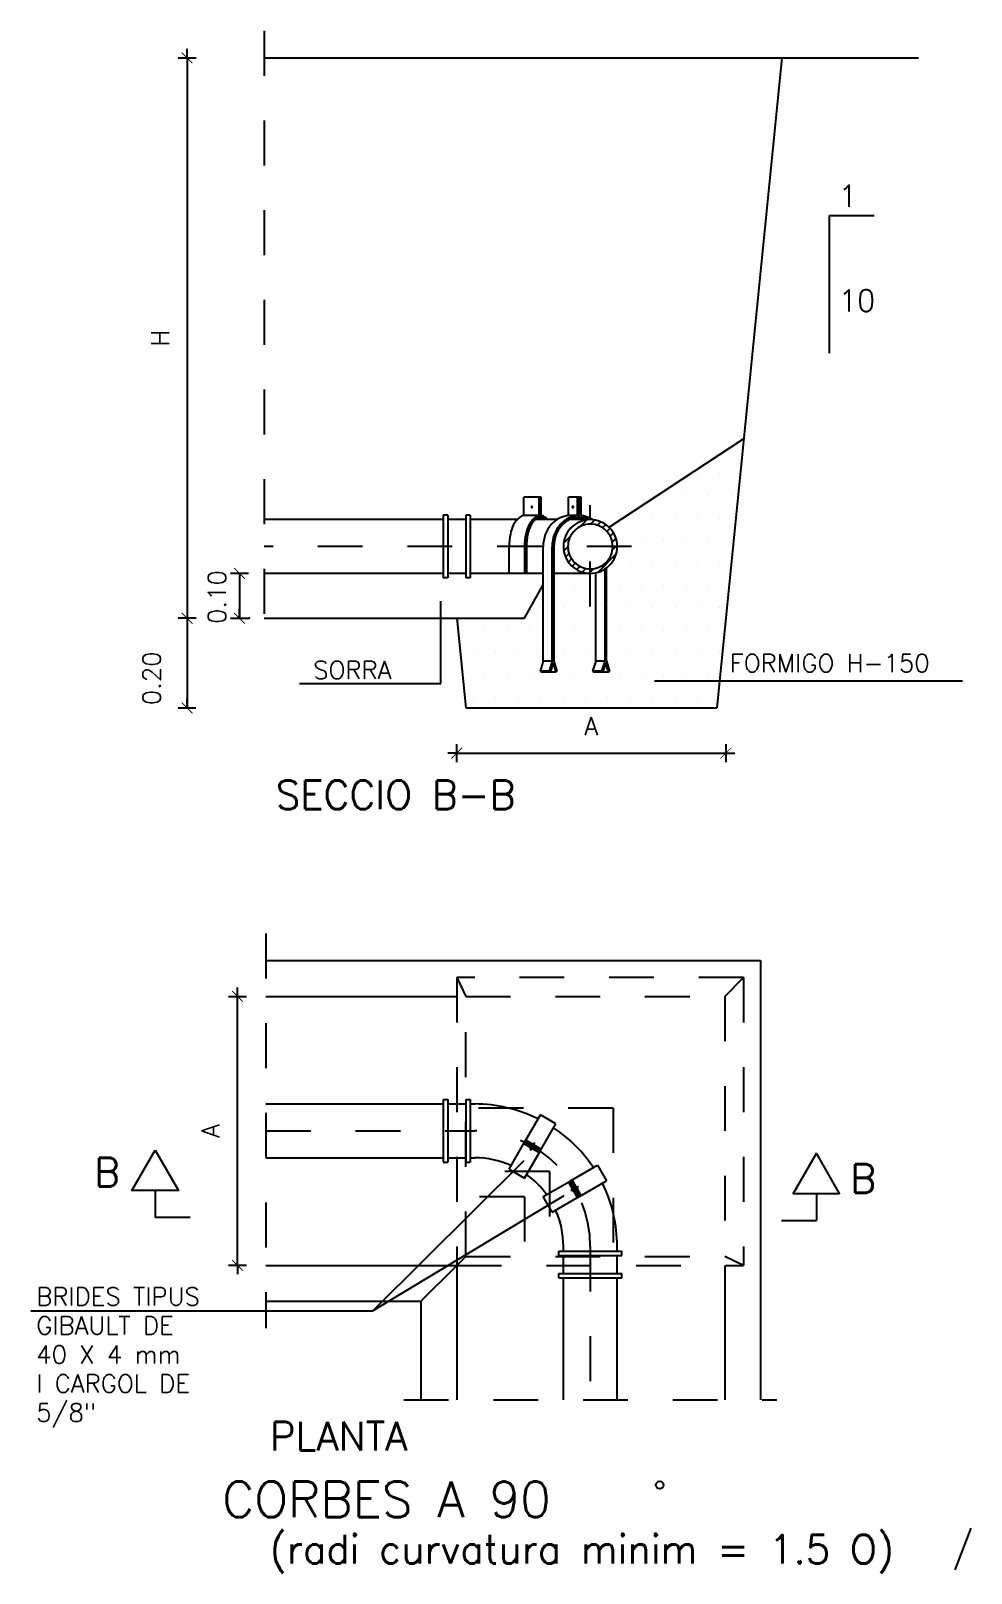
# Model space of a CAD drawing. Extents: x 0 to 2.09, y 0.03 to 3.47.
import ezdxf
from ezdxf.enums import TextEntityAlignment as Align

# ---------------------------------------------------------------- set-up
doc = ezdxf.new("R2010")
doc.units = 0
doc.header["$LTSCALE"] = 0.1
doc.linetypes.add('DASHDOT', pattern=[1, 0.5, -0.25, 0, -0.25])
doc.linetypes.add('HIDDEN', pattern=[0.375, 0.25, -0.125])
doc.layers.get('0').update_dxf_attribs({"linetype": 'CONTINUOUS'})
doc.layers.get('DEFPOINTS').update_dxf_attribs({"color": 6, "linetype": 'CONTINUOUS'})
doc.styles.add('ROMANS', font='ROMANS.SHX')
doc.dimstyles.get("Standard").update_dxf_attribs({"dimtxt": 0.18, "dimasz": 0.18, "dimexe": 0.18, "dimexo": 0.0625, "dimgap": 0.09, "dimtad": 0, "dimtih": 1, "dimtoh": 1, "dimdec": 4, "dimzin": 0, "dimtxsty": 'STANDARD', "dimcen": 0.09, "dimazin": 3, "dimtfac": 1, "dimtdec": 4, "dimtofl": 0, "dimtmove": 0, "dimatfit": 3, "dimtolj": 1, "dimtzin": 0})

# ---------------------------------------------------------------- blocks, each defined once
blk = doc.blocks.new('COTA')
for p, q in [((0, 50), (0, -50)), ((0, 0), (50, 0))]:
    blk.add_line(p, q)
at = {"const_width": 5}
blk.add_lwpolyline([(-30, -30), (30, 30)], dxfattribs=at)
blk = doc.blocks.new('*D5')
at = {"color": 0, "linetype": 'BYBLOCK'}
blk.add_line((-1538.9464, -3005.5799), (-1538.9464, -3004.9807), dxfattribs=at)
at = {"layer": 'DEFPOINTS', "color": 0, "linetype": 'BYBLOCK'}
for p in [(-1538.9464, -3004.9803), (-1538.8829, -3004.9803), (-1538.8829, -3005.5803)]:
    blk.add_point(p, dxfattribs=at)
at = {"color": 0, "linetype": 'BYBLOCK', "xscale": 0.0004, "yscale": 0.0004, "zscale": 0.0004}
for p, rotation in [((-1538.9464, -3004.9803), 90), ((-1538.9464, -3005.5803), 270)]:
    blk.add_blockref('COTA', p, dxfattribs=dict(at, rotation=rotation))
at = {"color": 0, "linetype": 'BYBLOCK', "style": 'ROMANS'}
blk.add_text('A', height=0.04, rotation=90, dxfattribs=at).set_placement((-1538.9864, -3005.2803), align=Align.CENTER)
blk = doc.blocks.new('*D4')
at = {"color": 0, "linetype": 'BYBLOCK'}
blk.add_line((-1538.4567, -3004.4379), (-1537.8572, -3004.4379), dxfattribs=at)
at = {"layer": 'DEFPOINTS', "color": 0, "linetype": 'BYBLOCK'}
for p in [(-1538.4571, -3004.0579), (-1537.8568, -3004.0549), (-1537.8568, -3004.4379)]:
    blk.add_point(p, dxfattribs=at)
at = {"color": 0, "linetype": 'BYBLOCK', "xscale": 0.0004, "yscale": 0.0004, "zscale": 0.0004, "rotation": 180}
blk.add_blockref('COTA', (-1538.4571, -3004.4379), dxfattribs=at)
at = {"color": 0, "linetype": 'BYBLOCK', "xscale": 0.0004, "yscale": 0.0004, "zscale": 0.0004}
blk.add_blockref('COTA', (-1537.8568, -3004.4379), dxfattribs=at)
at = {"color": 0, "linetype": 'BYBLOCK', "style": 'ROMANS'}
blk.add_text('A', height=0.04, dxfattribs=at).set_placement((-1538.157, -3004.3979), align=Align.CENTER)
blk = doc.blocks.new('*D2')
at = {"color": 0, "linetype": 'BYBLOCK'}
blk.add_line((-1539.059, -3002.8874), (-1539.059, -3004.1366), dxfattribs=at)
at = {"layer": 'DEFPOINTS', "color": 0, "linetype": 'BYBLOCK'}
for p in [(-1538.8303, -3002.887), (-1539.059, -3004.137), (-1538.8303, -3004.137)]:
    blk.add_point(p, dxfattribs=at)
at = {"color": 0, "linetype": 'BYBLOCK', "xscale": 0.0004, "yscale": 0.0004, "zscale": 0.0004}
for p, rotation in [((-1539.059, -3002.887), 90), ((-1539.059, -3004.137), 270)]:
    blk.add_blockref('COTA', p, dxfattribs=dict(at, rotation=rotation))
at = {"color": 0, "linetype": 'BYBLOCK', "style": 'ROMANS'}
blk.add_text('H', height=0.04, rotation=90, dxfattribs=at).set_placement((-1539.099, -3003.512), align=Align.CENTER)
blk = doc.blocks.new('*X1')
at = {"color": 0}
for p, q in [((28408, 24828.3), (28445.1, 24865.4)), ((28465.5, 24841.6), (28488.5, 24864.6)), ((28503.4, 24835.3), (28522.8, 24854.7)), ((28315.4, 24735.6), (28352.5, 24772.7)), ((28354.7, 24819.2), (28361.5, 24826)), ((28533.1, 24820.8), (28551.1, 24838.8)), ((28556.9, 24800.4), (28574.6, 24818.1)), ((28575, 24774.3), (28593.4, 24792.7)), ((28316.1, 24692.2), (28339.2, 24715.2)), ((28586.6, 24741.7), (28607.1, 24762.2)), ((28587.9, 24698.8), (28613.9, 24724.8)), ((28326.1, 24658), (28345.5, 24677.4)), ((28341.9, 24629.6), (28359.9, 24647.6)), ((28362.7, 24606.1), (28380.3, 24623.8)), ((28388, 24587.3), (28406.4, 24605.7)), ((28505.8, 24572.5), (28608.3, 24675)), ((28418.6, 24573.7), (28439, 24594.1)), ((28455.9, 24566.8), (28482, 24592.9))]:
    blk.add_line(p, q, dxfattribs=at)

msp = doc.modelspace()

# ---------------------------------------------------------------- linework, layer by layer
at = {"linetype": 'DASHDOT'}
for p, q in [((0.51629, 3.47214), (0.51629, 2.12013)), ((1.24425, 2.18825), (1.24425, 2.41415)), ((1.33629, 2.32195), (0.51629, 2.32195)), ((0.52048, 1.45861), (0.52048, 0.57861)), ((0.52048, 1.01861), (0.98629, 1.01861)), ((0.35103, 0.82562), (0.27311, 0.82562)), ((1.6707, 0.81856), (1.74862, 0.81856)), ((1.24425, 0.76064), (1.24425, 0.41861)), ((0.82809, 0.41861), (1.66042, 0.41861))]:
    msp.add_line(p, q, dxfattribs=at)
for p, q in [((0.51629, 3.41195), (1.67129, 3.41195)), ((1.67129, 3.41195), (1.52629, 1.96195)), ((1.67129, 3.41195), (1.97629, 3.41195)), ((1.77778, 2.75291), (1.77778, 3.06035)), ((1.77778, 3.06035), (1.87778, 3.06035)), ((1.28616, 2.36488), (1.58629, 2.56195)), ((1.13234, 2.43195), (1.0957, 2.43195)), ((1.0957, 2.39081), (1.0957, 2.43195)), ((1.11402, 2.41115), (1.11351, 2.41115)), ((1.11402, 2.40915), (1.11351, 2.40915)), ((1.13034, 2.39081), (1.13034, 2.43195)), ((1.13484, 2.43195), (1.13234, 2.43195)), ((1.13234, 2.38694), (1.13234, 2.43195)), ((1.13284, 2.38694), (1.13284, 2.43195)), ((1.13484, 2.39081), (1.13484, 2.43195)), ((1.1958, 2.3908), (1.1958, 2.43195)), ((1.22359, 2.43195), (1.1958, 2.43195)), ((1.2058, 2.41115), (1.20464, 2.41115)), ((1.2058, 2.40915), (1.20464, 2.40915)), ((1.2158, 2.3908), (1.2158, 2.43195)), ((1.21926, 2.38695), (1.21926, 2.43195)), ((1.22013, 2.38695), (1.22013, 2.43195)), ((1.22359, 2.3908), (1.22359, 2.43195)), ((0.91629, 2.38195), (0.51629, 2.38195)), ((0.91629, 2.39195), (0.91629, 2.25195)), ((0.92629, 2.39195), (0.91629, 2.39195)), ((0.92629, 2.39195), (0.92629, 2.25195)), ((0.96629, 2.38195), (0.92629, 2.38195)), ((0.96629, 2.39195), (0.96629, 2.25195)), ((0.97629, 2.39195), (0.96629, 2.39195)), ((0.97629, 2.39195), (0.97629, 2.25195)), ((1.081, 2.38195), (0.97629, 2.38195)), ((1.13034, 2.39081), (1.0957, 2.39081)), ((1.16986, 2.38195), (1.1213, 2.38195)), ((1.13284, 2.38694), (1.13234, 2.38694)), ((1.2158, 2.3908), (1.1958, 2.3908)), ((1.24425, 2.38195), (1.19802, 2.38195)), ((1.22013, 2.38695), (1.21926, 2.38695)), ((1.06295, 2.26195), (1.06295, 2.32195)), ((1.09759, 2.32195), (1.09759, 2.26195)), ((1.10159, 2.32195), (1.10159, 2.26195)), ((1.13907, 2.06648), (1.13907, 2.32195)), ((1.15907, 2.06648), (1.15907, 2.32195)), ((1.16307, 2.32195), (1.16307, 2.06648)), ((1.27631, 2.27123), (1.27631, 2.06648)), ((1.28031, 2.06648), (1.28031, 2.27399)), ((0.46145, 2.26195), (0.46145, 2.16195)), ((0.91629, 2.26195), (0.51629, 2.26195)), ((0.92629, 2.25195), (0.91629, 2.25195)), ((0.96629, 2.26195), (0.92629, 2.26195)), ((0.97629, 2.25195), (0.96629, 2.25195)), ((1.13907, 2.26195), (0.97629, 2.26195)), ((1.09729, 2.16195), (1.13907, 2.23632)), ((1.24425, 2.26195), (1.16307, 2.26195)), ((1.25631, 2.06648), (1.25631, 2.26317)), ((0.91095, 2.01631), (0.91095, 2.19973)), ((0.34435, 2.16195), (0.34435, 1.96115)), ((0.51629, 2.16195), (1.09729, 2.16195)), ((0.94629, 2.16195), (0.96629, 1.96195)), ((1.13907, 2.06648), (1.13223, 2.04395)), ((1.15907, 2.06648), (1.13907, 2.06648)), ((1.15907, 2.06648), (1.15223, 2.04395)), ((1.16307, 2.06648), (1.16992, 2.04395)), ((1.25631, 2.06648), (1.24947, 2.04395)), ((1.27631, 2.06648), (1.25631, 2.06648)), ((1.27631, 2.06648), (1.26947, 2.04395)), ((1.28031, 2.06648), (1.28716, 2.04395)), ((1.15223, 2.04395), (1.13223, 2.04395)), ((1.13223, 2.04395), (1.135, 2.04195)), ((1.16715, 2.04195), (1.135, 2.04195)), ((1.15223, 2.04395), (1.155, 2.04195)), ((1.16107, 2.06195), (1.155, 2.04195)), ((1.16107, 2.06195), (1.16715, 2.04195)), ((1.16992, 2.04395), (1.16715, 2.04195)), ((1.24947, 2.04395), (1.25224, 2.04195)), ((1.26947, 2.04395), (1.24947, 2.04395)), ((1.28439, 2.04195), (1.25224, 2.04195)), ((1.26947, 2.04395), (1.27224, 2.04195)), ((1.27831, 2.06195), (1.27224, 2.04195)), ((1.27831, 2.06195), (1.28439, 2.04195)), ((1.28716, 2.04395), (1.28439, 2.04195)), ((0.59529, 2.01631), (0.91095, 2.01631)), ((2.07508, 2.02141), (1.38777, 2.02141)), ((0.96629, 1.96195), (1.52629, 1.96195)), ((0.52048, 1.39861), (1.62425, 1.39861)), ((1.62425, 1.39861), (1.62425, 0.41861)), ((0.52048, 1.31861), (0.94629, 1.31861)), ((0.52048, 1.07861), (0.91629, 1.07861)), ((0.91629, 1.08861), (0.91629, 0.94861)), ((0.91629, 1.08861), (0.92629, 1.08861)), ((0.92629, 1.08861), (0.92629, 0.94861)), ((0.92629, 1.07861), (0.96629, 1.07861)), ((0.96629, 1.08861), (0.96629, 0.94861)), ((0.96629, 1.08861), (0.97629, 1.08861)), ((0.97629, 1.08861), (0.97629, 0.94861)), ((0.97629, 1.07861), (0.98629, 1.07861)), ((1.0982, 0.99448), (1.13295, 1.05467)), ((1.13284, 0.97448), (1.16759, 1.03467)), ((1.16759, 1.03467), (1.13295, 1.05467)), ((1.1002, 0.99794), (1.13484, 0.97794)), ((1.06295, 0.93342), (1.0977, 0.99361)), ((1.0957, 0.99015), (1.13034, 0.97015)), ((1.09759, 0.91342), (1.13234, 0.97361)), ((1.0977, 0.99361), (1.13234, 0.97361)), ((1.0982, 0.99448), (1.13284, 0.97448)), ((1.11015, 0.97718), (1.11215, 0.98065)), ((1.11015, 0.97718), (1.11189, 0.97618)), ((1.11189, 0.97618), (1.11389, 0.97965)), ((1.11415, 0.98411), (1.11465, 0.98498)), ((1.11589, 0.98311), (1.11639, 0.98398)), ((1.11665, 0.98844), (1.11865, 0.99191)), ((1.11839, 0.98744), (1.12039, 0.99091)), ((1.11865, 0.99191), (1.12039, 0.99091)), ((0.52048, 0.95861), (0.91629, 0.95861)), ((0.75926, 0.61714), (1.09701, 0.9523)), ((0.91629, 0.94861), (0.92629, 0.94861)), ((0.92629, 0.95861), (0.96629, 0.95861)), ((0.96629, 0.94861), (0.97629, 0.94861)), ((0.97629, 0.95861), (0.98629, 0.95861)), ((1.06295, 0.93342), (1.09759, 0.91342)), ((1.20013, 0.90719), (1.26031, 0.94194)), ((1.26031, 0.94194), (1.28031, 0.9073)), ((1.13907, 0.87194), (1.19926, 0.90669)), ((1.2158, 0.87005), (1.1958, 0.90469)), ((1.21926, 0.87205), (1.19926, 0.90669)), ((1.22013, 0.87255), (1.20013, 0.90719)), ((1.22359, 0.87455), (1.20359, 0.90919)), ((1.21309, 0.89274), (1.21655, 0.89474)), ((1.21755, 0.89301), (1.21655, 0.89474)), ((1.22013, 0.87255), (1.28031, 0.9073)), ((0.27311, 0.88562), (0.27311, 0.82562)), ((1.18522, 0.87367), (0.75926, 0.61714)), ((1.15907, 0.8373), (1.13907, 0.87194)), ((1.15907, 0.8373), (1.21926, 0.87205)), ((1.20183, 0.88624), (1.2053, 0.88824)), ((1.20283, 0.88451), (1.20183, 0.88624)), ((1.20283, 0.88451), (1.2063, 0.88651)), ((1.20876, 0.89024), (1.20963, 0.89074)), ((1.20976, 0.88851), (1.21063, 0.88901)), ((1.21409, 0.89101), (1.21755, 0.89301)), ((1.74862, 0.87856), (1.74862, 0.81856)), ((1.18425, 0.75064), (1.18425, 0.76064)), ((1.30425, 0.75064), (1.30425, 0.76064)), ((1.17425, 0.74064), (1.17425, 0.75064)), ((1.17425, 0.75064), (1.31425, 0.75064)), ((1.17425, 0.74064), (1.31425, 0.74064)), ((1.18425, 0.70064), (1.18425, 0.74064)), ((1.30425, 0.70064), (1.30425, 0.74064)), ((1.31425, 0.74064), (1.31425, 0.75064)), ((0.52048, 0.71861), (0.94629, 0.71861)), ((0.86629, 0.63861), (0.94629, 0.71861)), ((0.94629, 0.71861), (0.94629, 0.41861)), ((1.17425, 0.69064), (1.17425, 0.70064)), ((1.17425, 0.70064), (1.31425, 0.70064)), ((1.17425, 0.69064), (1.31425, 0.69064)), ((1.18425, 0.41861), (1.18425, 0.69064)), ((1.30425, 0.41861), (1.30425, 0.69064)), ((1.31425, 0.69064), (1.31425, 0.70064)), ((1.54425, 0.71861), (1.54425, 0.41861)), ((0.52048, 0.63861), (0.86629, 0.63861)), ((0.86629, 0.63861), (0.86629, 0.41861)), ((-0.00417, 0.61714), (0.75926, 0.61714)), ((2.05805, 0.03974), (2.09412, 0.13231))]:
    msp.add_line(p, q)
at = {"color": 0}
for p, q in [((1.55859, 2.53531), (1.55859, 2.53531)), ((1.48359, 2.48531), (1.48359, 2.48531)), ((1.53359, 2.48531), (1.53359, 2.48531)), ((1.40859, 2.43531), (1.40859, 2.43531)), ((1.45859, 2.43531), (1.45859, 2.43531)), ((1.50859, 2.43531), (1.50859, 2.43531)), ((1.55859, 2.43531), (1.55859, 2.43531)), ((1.33359, 2.38531), (1.33359, 2.38531)), ((1.38359, 2.38531), (1.38359, 2.38531)), ((1.43359, 2.38531), (1.43359, 2.38531)), ((1.48359, 2.38531), (1.48359, 2.38531)), ((1.53359, 2.38531), (1.53359, 2.38531)), ((1.30859, 2.33531), (1.30859, 2.33531)), ((1.35859, 2.33531), (1.35859, 2.33531)), ((1.40859, 2.33531), (1.40859, 2.33531)), ((1.45859, 2.33531), (1.45859, 2.33531)), ((1.50859, 2.33531), (1.50859, 2.33531)), ((1.55859, 2.33531), (1.55859, 2.33531)), ((1.33359, 2.28531), (1.33359, 2.28531)), ((1.38359, 2.28531), (1.38359, 2.28531)), ((1.43359, 2.28531), (1.43359, 2.28531)), ((1.48359, 2.28531), (1.48359, 2.28531)), ((1.53359, 2.28531), (1.53359, 2.28531)), ((1.20859, 2.23531), (1.20859, 2.23531)), ((1.30859, 2.23531), (1.30859, 2.23531)), ((1.35859, 2.23531), (1.35859, 2.23531)), ((1.40859, 2.23531), (1.40859, 2.23531)), ((1.45859, 2.23531), (1.45859, 2.23531)), ((1.50859, 2.23531), (1.50859, 2.23531)), ((1.13359, 2.18531), (1.13359, 2.18531)), ((1.18359, 2.18531), (1.18359, 2.18531)), ((1.23359, 2.18531), (1.23359, 2.18531)), ((1.28359, 2.18531), (1.28359, 2.18531)), ((1.33359, 2.18531), (1.33359, 2.18531)), ((1.38359, 2.18531), (1.38359, 2.18531)), ((1.43359, 2.18531), (1.43359, 2.18531)), ((1.48359, 2.18531), (1.48359, 2.18531)), ((1.53359, 2.18531), (1.53359, 2.18531)), ((0.95859, 2.13531), (0.95859, 2.13531)), ((1.00859, 2.13531), (1.00859, 2.13531)), ((1.05859, 2.13531), (1.05859, 2.13531)), ((1.10859, 2.13531), (1.10859, 2.13531)), ((1.20859, 2.13531), (1.20859, 2.13531)), ((1.30859, 2.13531), (1.30859, 2.13531)), ((1.35859, 2.13531), (1.35859, 2.13531)), ((1.40859, 2.13531), (1.40859, 2.13531)), ((1.45859, 2.13531), (1.45859, 2.13531)), ((1.50859, 2.13531), (1.50859, 2.13531)), ((0.98359, 2.08531), (0.98359, 2.08531)), ((1.03359, 2.08531), (1.03359, 2.08531)), ((1.08359, 2.08531), (1.08359, 2.08531)), ((1.13359, 2.08531), (1.13359, 2.08531)), ((1.18359, 2.08531), (1.18359, 2.08531)), ((1.23359, 2.08531), (1.23359, 2.08531)), ((1.28359, 2.08531), (1.28359, 2.08531)), ((1.33359, 2.08531), (1.33359, 2.08531)), ((1.38359, 2.08531), (1.38359, 2.08531)), ((1.43359, 2.08531), (1.43359, 2.08531)), ((1.48359, 2.08531), (1.48359, 2.08531)), ((1.53359, 2.08531), (1.53359, 2.08531)), ((1.00859, 2.03531), (1.00859, 2.03531)), ((1.05859, 2.03531), (1.05859, 2.03531)), ((1.10859, 2.03531), (1.10859, 2.03531)), ((1.15859, 2.03531), (1.15859, 2.03531)), ((1.20859, 2.03531), (1.20859, 2.03531)), ((1.25859, 2.03531), (1.25859, 2.03531)), ((1.30859, 2.03531), (1.30859, 2.03531)), ((1.35859, 2.03531), (1.35859, 2.03531)), ((1.40859, 2.03531), (1.40859, 2.03531)), ((1.45859, 2.03531), (1.45859, 2.03531)), ((1.50859, 2.03531), (1.50859, 2.03531)), ((0.98359, 1.98531), (0.98359, 1.98531)), ((1.03359, 1.98531), (1.03359, 1.98531)), ((1.08359, 1.98531), (1.08359, 1.98531)), ((1.13359, 1.98531), (1.13359, 1.98531)), ((1.18359, 1.98531), (1.18359, 1.98531)), ((1.23359, 1.98531), (1.23359, 1.98531)), ((1.28359, 1.98531), (1.28359, 1.98531)), ((1.33359, 1.98531), (1.33359, 1.98531)), ((1.38359, 1.98531), (1.38359, 1.98531)), ((1.43359, 1.98531), (1.43359, 1.98531)), ((1.48359, 1.98531), (1.48359, 1.98531))]:
    msp.add_line(p, q, dxfattribs=at)
at = {"color": 0, "linetype": 'BYBLOCK'}
for p, q in [((0.46145, 2.26235), (0.46145, 2.26275)), ((0.34435, 2.16235), (0.34435, 2.16275)), ((0.48328, 2.16115), (0.48288, 2.16115)), ((0.48328, 2.16155), (0.48328, 2.16115)), ((0.34435, 1.96155), (0.34435, 1.96115))]:
    msp.add_line(p, q, dxfattribs=at)
at = {"linetype": 'HIDDEN'}
for p, q in [((0.94629, 1.36064), (0.96629, 1.31861)), ((1.58629, 1.36064), (0.94629, 1.36064)), ((0.94629, 1.36064), (0.94629, 0.71861)), ((1.58629, 1.36064), (1.54425, 1.31861)), ((1.58629, 1.36064), (1.58629, 0.71861)), ((0.96629, 1.31861), (1.54425, 1.31861)), ((0.96629, 0.73861), (0.96629, 1.31861)), ((1.54425, 1.31861), (1.54425, 0.73861)), ((1.29508, 1.06943), (0.94629, 1.06943)), ((1.29508, 1.06943), (1.29508, 0.71861)), ((1.15347, 0.92782), (0.96629, 0.92782)), ((1.15347, 0.92782), (1.15347, 0.73861)), ((1.09729, 0.87164), (0.96629, 0.87164)), ((1.09729, 0.87164), (1.09729, 0.73861)), ((0.94629, 0.71861), (0.96629, 0.73861)), ((0.96629, 0.73861), (1.54425, 0.73861)), ((1.58629, 0.71861), (1.54425, 0.73861)), ((0.94629, 0.71861), (1.58629, 0.71861))]:
    msp.add_line(p, q, dxfattribs=at)
for points in [[(1.11351, 2.41115, 0.1547526), (1.1133, 2.41109, 0.1067813), (1.11309, 2.41086, 0.0732435), (1.11297, 2.41055, 0.0597443), (1.11292, 2.41015, 0.0597443), (1.11297, 2.40975, 0.0732435), (1.11309, 2.40945, 0.1067813), (1.1133, 2.40922, 0.1547526), (1.11351, 2.40915, 0.1547526), (1.11372, 2.40922, 0.1067813), (1.11392, 2.40945, 0.0732435), (1.11405, 2.40975, 0.0597443), (1.1141, 2.41015, 0.0597443), (1.11405, 2.41055, 0.0732435), (1.11392, 2.41086, 0.1067813), (1.11372, 2.41109, 0.1547526)], [(1.20489, 2.41115, 0.0782686), (1.20439, 2.41107, 0.087695), (1.20399, 2.41086, 0.1054413), (1.2037, 2.41052, 0.1226752), (1.20361, 2.41015, 0.1226752), (1.2037, 2.40978, 0.1054413), (1.20399, 2.40945, 0.087695), (1.20439, 2.40923, 0.0782686), (1.20489, 2.40915, 0.0782686), (1.2054, 2.40923, 0.087695), (1.2058, 2.40945, 0.1054413), (1.20608, 2.40978, 0.1226752), (1.20618, 2.41015, 0.1226752), (1.20608, 2.41052, 0.1054413), (1.2058, 2.41086, 0.087695), (1.2054, 2.41107, 0.0782686)], [(1.24425, 2.38195, 0.0984914), (1.22129, 2.37738, 0.0984914), (1.20183, 2.36437, 0.0984914), (1.18882, 2.34491, 0.0984914), (1.18425, 2.32195, 0.0984914), (1.18882, 2.29899, 0.0984914), (1.20183, 2.27952, 0.0984914), (1.22129, 2.26651, 0.0984914), (1.24425, 2.26195, 0.0984914), (1.26721, 2.26651, 0.0984914), (1.28668, 2.27952, 0.0984914), (1.29969, 2.29899, 0.0984914), (1.30425, 2.32195, 0.0984914), (1.29969, 2.34491, 0.0984914), (1.28668, 2.36437, 0.0984914), (1.26721, 2.37738, 0.0984914)], [(1.24425, 2.37195, 0.0984914), (1.22512, 2.36814, 0.0984914), (1.2089, 2.3573, 0.0984914), (1.19806, 2.34108, 0.0984914), (1.19425, 2.32195, 0.0984914), (1.19806, 2.30281, 0.0984914), (1.2089, 2.28659, 0.0984914), (1.22512, 2.27575, 0.0984914), (1.24425, 2.27195, 0.0984914), (1.26339, 2.27575, 0.0984914), (1.27961, 2.28659, 0.0984914), (1.29045, 2.30281, 0.0984914), (1.29425, 2.32195, 0.0984914), (1.29045, 2.34108, 0.0984914), (1.27961, 2.3573, 0.0984914), (1.26339, 2.36814, 0.0984914)]]:
    msp.add_lwpolyline(points, format="xyb", close=True)
for points in [[(1.11402, 2.40915, 0.1547526), (1.11423, 2.40922, 0.1067813), (1.11444, 2.40945, 0.0732435), (1.11456, 2.40975, 0.0597443), (1.11461, 2.41015, 0.0597443), (1.11456, 2.41055, 0.0732435), (1.11444, 2.41086, 0.1067813), (1.11423, 2.41109, 0.1547526), (1.11402, 2.41115, 0.1547526)], [(1.2058, 2.40915, 0.0782686), (1.2063, 2.40923, 0.087695), (1.2067, 2.40945, 0.1054413), (1.20699, 2.40978, 0.1226752), (1.20708, 2.41015, 0.1226752), (1.20699, 2.41052, 0.1054413), (1.2067, 2.41086, 0.087695), (1.2063, 2.41107, 0.0782686), (1.2058, 2.41115, 0.0782686)], [(1.0957, 2.39081, 0.1421727), (1.08606, 2.38671, 0.1045261), (1.0732, 2.37074, 0.0656772), (1.06585, 2.34983, 0.05182), (1.06295, 2.32195, 0.0518203)], [(1.13034, 2.39081, 0.1421565), (1.1207, 2.38671, 0.1045261), (1.10784, 2.37074, 0.0656772), (1.10049, 2.34983, 0.0518203), (1.09759, 2.32195, 0.0518203)], [(1.13234, 2.38694, 0.1685417), (1.12323, 2.38361, 0.1045261), (1.11141, 2.36893, 0.0656772), (1.1044, 2.34901, 0.0518203), (1.10159, 2.32195, 0.0518203)], [(1.13259, 2.39095, 0.0033237), (1.13234, 2.39095, 0.1045261)], [(1.14388, 2.38195, 0.0139505), (1.14195, 2.38361, 0.1685417), (1.13284, 2.38694, 0.1728864)], [(1.14954, 2.38195, 0.0350827), (1.14448, 2.38671, 0.1421565), (1.13484, 2.39081, 0.1728864)], [(1.1958, 2.3908, 0.0921599), (1.17689, 2.38584, 0.1027059), (1.15683, 2.37074, 0.0932267), (1.1438, 2.34875, 0.0874771), (1.13907, 2.32195, 0.0874771)], [(1.2158, 2.3908, 0.0921599), (1.19689, 2.38584, 0.1027059), (1.17683, 2.37074, 0.0932267), (1.1638, 2.34875, 0.0874771), (1.15907, 2.32195, 0.0803922)], [(1.21926, 2.38695, 0.1083718), (1.1986, 2.38222, 0.1027059), (1.17983, 2.3681, 0.0932267), (1.16755, 2.34738, 0.0874771), (1.16307, 2.32195, 0.0874771)], [(1.2415, 2.38188, 0.0034025), (1.24079, 2.38222, 0.1083718), (1.22013, 2.38695, 0.1105865)], [(1.24994, 2.38168, 0.0345871), (1.24249, 2.38584, 0.0921599), (1.22359, 2.3908, 0.1105865)]]:
    msp.add_lwpolyline(points, format="xyb")
for points in [[(0.27311, 0.97562), (0.32507, 0.88562), (0.22115, 0.88562)], [(1.74862, 0.96856), (1.69666, 0.87856), (1.80058, 0.87856)]]:
    msp.add_lwpolyline(points, close=True)
msp.add_circle((1.39908, 0.22851), 0.00841)
for radius, start, end in [(0.31797, 63.60626, 90), (0.31797, 33.60626, 56.39374), (0.19797, 65.7983, 90), (0.19797, 35.7983, 54.2017), (0.31797, 360, 26.39374), (0.19797, 360, 24.2017)]:
    msp.add_arc((0.98629, 0.76064), radius, start, end)
at = {"linetype": 'DASHDOT'}
msp.add_arc((0.98629, 0.76064), 0.25797, 360, 90, dxfattribs=at)
at = {"color": 0, "linetype": 'BYBLOCK'}
msp.add_point((0.48328, 2.16195), dxfattribs=at)
at = {"layer": 'DEFPOINTS', "color": 0, "linetype": 'BYBLOCK'}
for p in [(0.5731, 2.16195), (0.34435, 1.96195), (1.0231, 1.96195)]:
    msp.add_point(p, dxfattribs=at)

# ---------------------------------------------------------------- block references
at = {"xscale": 0.0004, "yscale": 0.0004, "zscale": 0.0004}
msp.add_blockref('*X1', (-10.14141, -7.56469), dxfattribs=at)
at = {"color": 0, "linetype": 'BYBLOCK', "xscale": 0.0004, "yscale": 0.0004, "zscale": 0.0004}
for p, rotation in [((0.46145, 2.26195), 270), ((0.34435, 2.16195), 270), ((0.46145, 2.16195), 90), ((0.34435, 1.96195), 90)]:
    msp.add_blockref('COTA', p, dxfattribs=dict(at, rotation=rotation))

# ---------------------------------------------------------------- texts
at = {"style": 'ROMANS'}
for s, height, p in [('1', 0.048, (1.79816, 3.07962)), ('10', 0.048, (1.79816, 2.84648)), ('SORRA', 0.04, (0.62584, 2.0265)), ('FORMIGO H-150', 0.04, (1.55578, 2.04179)), ('SECCIO B-B', 0.064, (0.54224, 1.73621)), ('B', 0.064, (0.13698, 0.89425)), ('B', 0.064, (1.82435, 0.8806)), ('BRIDES TIPUS ', 0.04, (0.00794, 0.62927)), ('GIBAULT DE ', 0.04, (0.00794, 0.56451)), ('40 X 4 mm ', 0.04, (0.00794, 0.49974)), ('I CARGOL DE', 0.04, (0.00794, 0.43498)), ('5/8"', 0.04, (0.00794, 0.37022)), ('PLANTA', 0.064, (0.52906, 0.30536)), ('    CORBES A 90 ', 0.08, (0.18405, 0.15683)), ('(radi curvatura minim = 1.5 O)', 0.064, (0.52906, 0.05345))]:
    msp.add_text(s, height=height, dxfattribs=at).set_placement(p)
at = {"color": 0, "linetype": 'BYBLOCK', "style": 'ROMANS'}
msp.add_text('0.10', height=0.04, rotation=90, dxfattribs=at).set_placement((0.4312, 2.14922))
msp.add_text('0.20', height=0.04, rotation=90, dxfattribs=at).set_placement((0.28547, 2.02796), align=Align.CENTER)

# ---------------------------------------------------------------- dimensions: what is measured, and where the dimension line sits
for base, p1, p2, text, picture, middle in [((0.34435, 2.16195), (0.5731, 3.41195), (0.5731, 2.16195), 'H', '*D2', (0.30435, 2.78695)), ((0.457, 1.31861), (0.52048, 0.71861), (0.52048, 1.31861), 'A', '*D5', (0.417, 1.01861))]:
    dim = msp.add_linear_dim(base=base, p1=p1, p2=p2, angle=90, text=text, dimstyle='Standard')
    dim.commit()
    dim.dimension.update_dxf_attribs({"geometry": picture, "text_midpoint": middle, "insert": (1539.4034, 3006.29892)})
dim = msp.add_linear_dim(base=(1.54658, 1.86104), p1=(0.94629, 2.24104), p2=(1.54658, 2.24403), text='A', dimstyle='Standard')
dim.commit()
dim.dimension.update_dxf_attribs({"geometry": '*D4', "text_midpoint": (1.24644, 1.90104), "insert": (1539.4034, 3006.29892)})

doc.saveas('drawing.dxf')
